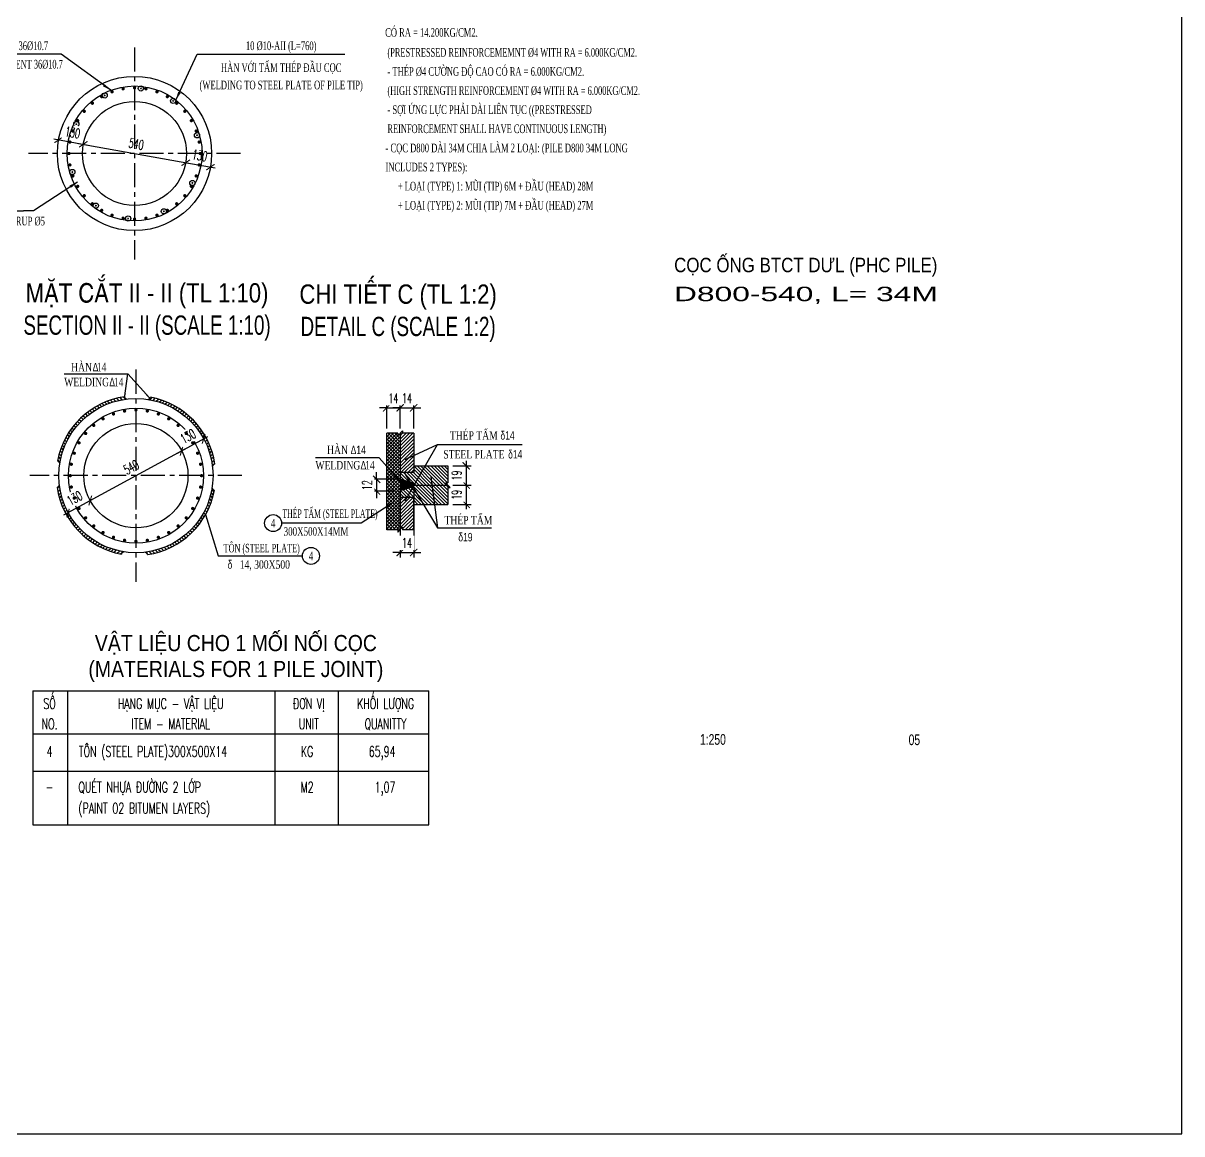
# Model space of a CAD drawing. Extents: x -687 to 808890, y -259 to 107959.
# Drawn here: x 772981 to 778990, y 62222 to 67981 of the extents above; entities that cross this region are included whole.
import ezdxf
from ezdxf.enums import TextEntityAlignment as Align

# ---------------------------------------------------------------- set-up
doc = ezdxf.new("R2010")
doc.units = 0
doc.header["$MEASUREMENT"] = 0
doc.header["$PDMODE"] = 3
doc.linetypes.add('CENTER', pattern=[2, 1.25, -0.25, 0.25, -0.25])
doc.layers.get('0').update_dxf_attribs({"color": 3, "linetype": 'CONTINUOUS'})
doc.layers.get('DEFPOINTS').update_dxf_attribs({"linetype": 'CONTINUOUS'})
for name, color, linetype in [('BORDER', 2, 'CONTINUOUS'), ('COBAN', 3, 'CONTINUOUS'), ('DIMENSION', 4, 'CONTINUOUS'), ('Hatch', 5, 'CONTINUOUS'), ('Kich thuoc', 4, 'CONTINUOUS'), ('KT', 2, 'CONTINUOUS'), ('KTHUOC', 2, 'CONTINUOUS'), ('Net vang', 2, 'CONTINUOUS'), ('Text', 3, 'CONTINUOUS'), ('Thep chu', 1, 'CONTINUOUS'), ('Thep dai', 6, 'CONTINUOUS'), ('Tim', 8, 'CENTER'), ('VIEN', 3, 'CONTINUOUS'), ('VL', 9, 'CONTINUOUS')]:
    doc.layers.add(name, color=color, linetype=linetype)
doc.styles.add('CMB-2', font='VHAVANB.TTF', dxfattribs={"width": 1.5, "height": 2})
doc.styles.add('DIM', font='isocp.shx')
doc.styles.add('HOA', font='VHAVAN.TTF')
doc.styles.add('Kichthuoc', font='romans.shx', dxfattribs={"width": 0.6})
doc.styles.get("Standard").update_dxf_attribs({"font": 'vntimeh.shx', "width": 0.65})
doc.styles.add('SYMBOL', font='greeks.shx', dxfattribs={"width": 0.8})
doc.styles.add('Ten', font='VHARIALN.TTF')
doc.styles.add('THUONG', font='vnsimpleh.shx', dxfattribs={"width": 0.8})
doc.dimstyles.new('10a', dxfattribs={"dimscale": 200, "dimtxt": 0.22, "dimasz": 0.12, "dimexe": 0.12, "dimexo": 0.12, "dimgap": 0.1, "dimtad": 1, "dimdec": 0, "dimlfac": 0.5, "dimzin": 0, "dimdsep": 46, "dimtxsty": 'DIM', "dimblk": 'OBLIQUE', "dimcen": 0.09, "dimdle": 0.12, "dimclrd": 4, "dimclre": 4, "dimclrt": 3, "dimadec": 0, "dimazin": 0, "dimtfac": 1, "dimtdec": 0, "dimtmove": 0, "dimatfit": 0, "dimfxl": 1, "dimtolj": 1, "dimtzin": 0, "dimarcsym": 0})
doc.dimstyles.new('25', dxfattribs={"dimscale": 250, "dimtxt": 0.22, "dimasz": 0.15, "dimexe": 0.15, "dimexo": 0.2, "dimgap": 0.1, "dimtad": 1, "dimdec": 0, "dimzin": 0, "dimdsep": 46, "dimtxsty": 'DIM', "dimblk": 'OBLIQUE', "dimcen": 0.09, "dimdle": 0.15, "dimclrt": 3, "dimadec": 0, "dimazin": 0, "dimtfac": 1, "dimtdec": 0, "dimtix": 1, "dimtmove": 1, "dimatfit": 3, "dimfxl": 1, "dimtolj": 1, "dimtzin": 0, "dimarcsym": 0})
doc.dimstyles.new('Dim 250', dxfattribs={"dimscale": 250, "dimtxt": 0.2, "dimasz": 0.15, "dimexe": 0.1, "dimexo": 0.1, "dimgap": 0.1, "dimtad": 1, "dimdec": 0, "dimlfac": -1, "dimzin": 0, "dimdsep": 46, "dimtxsty": 'Kichthuoc', "dimblk": 'ARCHTICK', "dimcen": 0.1, "dimdle": 0.1, "dimclrd": 4, "dimclre": 4, "dimclrt": 3, "dimadec": 0, "dimazin": 0, "dimtfac": 1, "dimtdec": 0, "dimtix": 1, "dimtmove": 2, "dimatfit": 3, "dimfxl": 1, "dimtfill": 1, "dimtolj": 1, "dimtzin": 0, "dimarcsym": 0})
doc.dimstyles.new('Le 250', dxfattribs={"dimscale": 250, "dimtxt": 0.22, "dimasz": 0.18, "dimexe": 0.1, "dimexo": 0.2, "dimgap": 0.1, "dimtad": 1, "dimdec": 0, "dimzin": 0, "dimdsep": 46, "dimtxsty": 'Kichthuoc', "dimblk": 'ARCHTICK', "dimcen": 0, "dimdle": 0.1, "dimclrd": 2, "dimclre": 2, "dimclrt": 256, "dimadec": 0, "dimazin": 0, "dimtfac": 1, "dimtdec": 0, "dimtix": 1, "dimtmove": 2, "dimatfit": 3, "dimfxl": 1, "dimtolj": 1, "dimtzin": 0, "dimarcsym": 0})

# ---------------------------------------------------------------- blocks, each defined once
blk = doc.blocks.new('_ArchTick')
at = {"color": 0, "linetype": 'ByBlock', "const_width": 0.15}
blk.add_lwpolyline([(-0.5, -0.5), (0.5, 0.5)], dxfattribs=at)
blk = doc.blocks.new('*D221')
at = {"layer": 'Kich thuoc', "color": 4, "lineweight": -2}
for p, q in [((773799.2, 67262.1), (773976.4, 67230.2)), ((773828.3, 67282.2), (773828.3, 67282.2)), ((773956.2, 67259.2), (773956.2, 67259.2))]:
    blk.add_line(p, q, dxfattribs=at)
at = {"layer": 'Kich thuoc', "color": 4, "lineweight": -2, "xscale": 37.5, "yscale": 37.5, "zscale": 37.5}
for p, rotation in [((773823.9, 67257.6), 169.8069667111609), ((773951.8, 67234.6), 349.8069667111608)]:
    blk.add_blockref('_ArchTick', p, dxfattribs=dict(at, rotation=rotation))
at = {"layer": 'Kich thuoc', "color": 3, "insert": (773896.7, 67295.3), "char_height": 50, "attachment_point": 5, "rotation": 349.80697, "style": 'Kichthuoc', "bg_fill": 3, "box_fill_scale": 1.25, "bg_fill_color": 256, "bg_fill_true_color": 13158600, "bg_fill_transparency": 11732736}
blk.add_mtext('\\A1;130', dxfattribs=at)
at = {"layer": 'DEFPOINTS', "color": 0}
for p in [(773823.9, 67257.6), (773951.8, 67234.6), (773951.8, 67234.6)]:
    blk.add_point(p, dxfattribs=at)
blk = doc.blocks.new('*D222')
at = {"layer": 'DEFPOINTS', "color": 0}
for p in [(773292.4, 67353.2), (773823.9, 67257.6), (773823.9, 67257.6)]:
    blk.add_point(p, dxfattribs=at)
at = {"layer": 'Kich thuoc', "color": 4, "lineweight": -2}
for p, q in [((773267.8, 67357.6), (773848.5, 67253.2)), ((773288, 67328.6), (773288, 67328.6)), ((773819.4, 67233), (773819.4, 67233))]:
    blk.add_line(p, q, dxfattribs=at)
at = {"layer": 'Kich thuoc', "color": 4, "lineweight": -2, "xscale": 37.5, "yscale": 37.5, "zscale": 37.5}
for p, rotation in [((773292.4, 67353.2), 169.8069667109831), ((773823.9, 67257.6), 349.8069667109831)]:
    blk.add_blockref('_ArchTick', p, dxfattribs=dict(at, rotation=rotation))
at = {"layer": 'Kich thuoc', "color": 3, "insert": (773567, 67354.6), "char_height": 50, "attachment_point": 5, "rotation": 349.80697, "style": 'Kichthuoc', "bg_fill": 3, "box_fill_scale": 1.25, "bg_fill_color": 256, "bg_fill_true_color": 13158600, "bg_fill_transparency": 12410896}
blk.add_mtext('\\A1;540', dxfattribs=at)
blk = doc.blocks.new('*D223')
at = {"layer": 'Kich thuoc', "color": 4, "lineweight": -2}
for p, q in [((773139.8, 67380.6), (773317, 67348.8)), ((773168.9, 67400.8), (773168.9, 67400.8)), ((773296.8, 67377.8), (773296.8, 67377.8))]:
    blk.add_line(p, q, dxfattribs=at)
at = {"layer": 'Kich thuoc', "color": 4, "lineweight": -2, "xscale": 37.5, "yscale": 37.5, "zscale": 37.5}
for p, rotation in [((773164.4, 67376.2), 169.8069667108236), ((773292.4, 67353.2), 349.8069667108236)]:
    blk.add_blockref('_ArchTick', p, dxfattribs=dict(at, rotation=rotation))
at = {"layer": 'Kich thuoc', "color": 3, "insert": (773237.2, 67413.9), "char_height": 50, "attachment_point": 5, "rotation": 349.80697, "style": 'Kichthuoc', "bg_fill": 3, "box_fill_scale": 1.25, "bg_fill_color": 256, "bg_fill_true_color": 13158600, "bg_fill_transparency": 12418880}
blk.add_mtext('\\A1;130', dxfattribs=at)
at = {"layer": 'DEFPOINTS', "color": 0}
for p in [(773164.4, 67376.2), (773292.4, 67353.2), (773292.4, 67353.2)]:
    blk.add_point(p, dxfattribs=at)
blk = doc.blocks.new('*D380')
at = {"layer": 'DEFPOINTS', "color": 0}
for p in [(774935.9, 65613.4), (775005.9, 65593.4)]:
    blk.add_point(p, dxfattribs=at)
at = {"layer": 'Kich thuoc', "color": 4, "lineweight": -2}
for p, q in [((774935.9, 65588.4), (774935.9, 65211.3)), ((775005.9, 65568.4), (775005.9, 65211.3)), ((774935.9, 65236.3), (774898.4, 65236.3)), ((774935.9, 65236.3), (775005.9, 65236.3)), ((775005.9, 65236.3), (775043.4, 65236.3))]:
    blk.add_line(p, q, dxfattribs=at)
at = {"layer": 'Kich thuoc', "color": 4, "lineweight": -2, "xscale": 37.5, "yscale": 37.5, "zscale": 37.5}
blk.add_blockref('_ArchTick', (774935.9, 65236.3), dxfattribs=at)
at = {"layer": 'Kich thuoc', "color": 4, "lineweight": -2, "xscale": 37.5, "yscale": 37.5, "zscale": 37.5, "rotation": 180}
blk.add_blockref('_ArchTick', (775005.9, 65236.3), dxfattribs=at)
at = {"layer": 'Kich thuoc', "color": 3, "insert": (774970.9, 65286.3), "char_height": 50, "attachment_point": 5, "style": 'Kichthuoc', "bg_fill": 3, "box_fill_scale": 1.25, "bg_fill_color": 256, "bg_fill_true_color": 13158600, "bg_fill_transparency": 4438112}
blk.add_mtext('\\A1;14', dxfattribs=at)
at = {"layer": 'DEFPOINTS', "color": 0}
blk.add_point((775005.9, 65236.3), dxfattribs=at)
blk = doc.blocks.new('_Oblique')
at = {"color": 0, "linetype": 'ByBlock', "lineweight": -2}
blk.add_line((-0.5, -0.5), (0.5, 0.5), dxfattribs=at)
blk = doc.blocks.new('*D381')
at = {"layer": 'DEFPOINTS', "color": 0}
for p in [(774935.9, 65615.9), (774935.9, 65555.2)]:
    blk.add_point(p, dxfattribs=at)
at = {"layer": 'Kich thuoc', "color": 4, "lineweight": -2}
for p, q in [((774813.5, 65615.9), (774813.5, 65653.4)), ((774910.9, 65615.9), (774788.5, 65615.9)), ((774813.5, 65615.9), (774813.5, 65555.2)), ((774910.9, 65555.2), (774788.5, 65555.2)), ((774813.5, 65555.2), (774813.5, 65517.7))]:
    blk.add_line(p, q, dxfattribs=at)
at = {"layer": 'Kich thuoc', "color": 4, "lineweight": -2, "xscale": 37.5, "yscale": 37.5, "zscale": 37.5}
for p, rotation in [((774813.5, 65615.9), 270), ((774813.5, 65555.2), 90)]:
    blk.add_blockref('_ArchTick', p, dxfattribs=dict(at, rotation=rotation))
at = {"layer": 'Kich thuoc', "color": 3, "insert": (774763.5, 65585.6), "char_height": 50, "attachment_point": 5, "rotation": 90, "style": 'Kichthuoc', "bg_fill": 3, "box_fill_scale": 1.25, "bg_fill_color": 256, "bg_fill_true_color": 13158600, "bg_fill_transparency": 12587280}
blk.add_mtext('\\A1;12', dxfattribs=at)
at = {"layer": 'DEFPOINTS', "color": 0}
blk.add_point((774813.5, 65555.2), dxfattribs=at)
blk = doc.blocks.new('*D382')
at = {"layer": 'Kich thuoc', "color": 4, "lineweight": -2}
for p, q in [((775208.3, 65585.9), (775303.4, 65585.9)), ((775278.4, 65610.9), (775278.4, 65460.9)), ((775208.3, 65485.9), (775303.4, 65485.9))]:
    blk.add_line(p, q, dxfattribs=at)
at = {"layer": 'Kich thuoc', "color": 4, "lineweight": -2, "xscale": 37.5, "yscale": 37.5, "zscale": 37.5}
for p, rotation in [((775278.4, 65585.9), 90), ((775278.4, 65485.9), 270)]:
    blk.add_blockref('_ArchTick', p, dxfattribs=dict(at, rotation=rotation))
at = {"layer": 'Kich thuoc', "color": 3, "insert": (775228.4, 65535.9), "char_height": 50, "attachment_point": 5, "rotation": 90, "style": 'Kichthuoc', "bg_fill": 3, "box_fill_scale": 1.25, "bg_fill_color": 256, "bg_fill_true_color": 13158600, "bg_fill_transparency": 12587280}
blk.add_mtext('\\A1;19', dxfattribs=at)
at = {"layer": 'DEFPOINTS', "color": 0}
for p in [(775183.3, 65585.9), (775183.3, 65485.9), (775278.4, 65485.9)]:
    blk.add_point(p, dxfattribs=at)
blk = doc.blocks.new('*D383')
at = {"layer": 'Kich thuoc', "color": 4, "lineweight": -2}
for p, q in [((775208.3, 65685.9), (775303.4, 65685.9)), ((775278.4, 65710.9), (775278.4, 65560.9)), ((775208.3, 65585.9), (775303.4, 65585.9))]:
    blk.add_line(p, q, dxfattribs=at)
at = {"layer": 'Kich thuoc', "color": 4, "lineweight": -2, "xscale": 37.5, "yscale": 37.5, "zscale": 37.5}
for p, rotation in [((775278.4, 65685.9), 90), ((775278.4, 65585.9), 270)]:
    blk.add_blockref('_ArchTick', p, dxfattribs=dict(at, rotation=rotation))
at = {"layer": 'Kich thuoc', "color": 3, "insert": (775228.4, 65635.9), "char_height": 50, "attachment_point": 5, "rotation": 90, "style": 'Kichthuoc', "bg_fill": 3, "box_fill_scale": 1.25, "bg_fill_color": 256, "bg_fill_true_color": 13158600, "bg_fill_transparency": 1112264}
blk.add_mtext('\\A1;19', dxfattribs=at)
at = {"layer": 'DEFPOINTS', "color": 0}
for p in [(775183.3, 65685.9), (775183.3, 65585.9), (775278.4, 65585.9)]:
    blk.add_point(p, dxfattribs=at)
blk = doc.blocks.new('*D384')
at = {"layer": 'DEFPOINTS', "color": 0}
for p in [(774935.9, 65854.6), (775005.9, 65854.6)]:
    blk.add_point(p, dxfattribs=at)
at = {"layer": 'Kich thuoc', "color": 4, "lineweight": -2}
for p, q in [((774935.9, 65986.5), (774898.4, 65986.5)), ((774935.9, 65879.6), (774935.9, 66011.5)), ((774935.9, 65986.5), (775005.9, 65986.5)), ((775005.9, 65879.6), (775005.9, 66011.5)), ((775005.9, 65986.5), (775043.4, 65986.5))]:
    blk.add_line(p, q, dxfattribs=at)
at = {"layer": 'Kich thuoc', "color": 4, "lineweight": -2, "xscale": 37.5, "yscale": 37.5, "zscale": 37.5}
blk.add_blockref('_ArchTick', (774935.9, 65986.5), dxfattribs=at)
at = {"layer": 'Kich thuoc', "color": 4, "lineweight": -2, "xscale": 37.5, "yscale": 37.5, "zscale": 37.5, "rotation": 180}
blk.add_blockref('_ArchTick', (775005.9, 65986.5), dxfattribs=at)
at = {"layer": 'Kich thuoc', "color": 3, "insert": (774970.9, 66036.5), "char_height": 50, "attachment_point": 5, "style": 'Kichthuoc', "bg_fill": 3, "box_fill_scale": 1.25, "bg_fill_color": 256, "bg_fill_true_color": 13158600, "bg_fill_transparency": 4431872}
blk.add_mtext('\\A1;14', dxfattribs=at)
at = {"layer": 'DEFPOINTS', "color": 0}
blk.add_point((775005.9, 65986.5), dxfattribs=at)
blk = doc.blocks.new('*D385')
at = {"layer": 'DEFPOINTS', "color": 0}
for p in [(774865.9, 65854.6), (774935.9, 65854.6)]:
    blk.add_point(p, dxfattribs=at)
at = {"layer": 'Kich thuoc', "color": 4, "lineweight": -2}
for p, q in [((774865.9, 65986.5), (774828.4, 65986.5)), ((774865.9, 65879.6), (774865.9, 66011.5)), ((774865.9, 65986.5), (774935.9, 65986.5)), ((774935.9, 65879.6), (774935.9, 66011.5)), ((774935.9, 65986.5), (774973.4, 65986.5))]:
    blk.add_line(p, q, dxfattribs=at)
at = {"layer": 'Kich thuoc', "color": 4, "lineweight": -2, "xscale": 37.5, "yscale": 37.5, "zscale": 37.5}
blk.add_blockref('_ArchTick', (774865.9, 65986.5), dxfattribs=at)
at = {"layer": 'Kich thuoc', "color": 4, "lineweight": -2, "xscale": 37.5, "yscale": 37.5, "zscale": 37.5, "rotation": 180}
blk.add_blockref('_ArchTick', (774935.9, 65986.5), dxfattribs=at)
at = {"layer": 'Kich thuoc', "color": 3, "insert": (774900.9, 66036.5), "char_height": 50, "attachment_point": 5, "style": 'Kichthuoc', "bg_fill": 3, "box_fill_scale": 1.25, "bg_fill_color": 256, "bg_fill_true_color": 13158600, "bg_fill_transparency": 1477904}
blk.add_mtext('\\A1;14', dxfattribs=at)
at = {"layer": 'DEFPOINTS', "color": 0}
blk.add_point((774935.9, 65986.5), dxfattribs=at)
blk = doc.blocks.new('*D386')
at = {"layer": 'Kich thuoc', "color": 4, "lineweight": -2}
for p, q in [((773192.2, 65431.5), (773350.2, 65517.7)), ((773340.2, 65483.7), (773340.2, 65483.7)), ((773226.1, 65421.5), (773226.1, 65421.5))]:
    blk.add_line(p, q, dxfattribs=at)
at = {"layer": 'Kich thuoc', "color": 4, "lineweight": -2, "xscale": 37.5, "yscale": 37.5, "zscale": 37.5}
for p, rotation in [((773328.3, 65505.7), 28.58698925842273), ((773214.1, 65443.5), 208.5869892584228)]:
    blk.add_blockref('_ArchTick', p, dxfattribs=dict(at, rotation=rotation))
at = {"layer": 'Kich thuoc', "color": 3, "insert": (773247.3, 65518.5), "char_height": 50, "attachment_point": 5, "rotation": 28.58699, "style": 'Kichthuoc', "bg_fill": 3, "box_fill_scale": 1.25, "bg_fill_color": 256, "bg_fill_true_color": 13158600, "bg_fill_transparency": 4363372}
blk.add_mtext('\\A1;130', dxfattribs=at)
at = {"layer": 'DEFPOINTS', "color": 0}
for p in [(773328.3, 65505.7), (773328.3, 65505.7), (773214.1, 65443.5)]:
    blk.add_point(p, dxfattribs=at)
blk = doc.blocks.new('*D387')
at = {"layer": 'DEFPOINTS', "color": 0}
for p in [(773802.4, 65764.1), (773802.4, 65764.1), (773328.3, 65505.7)]:
    blk.add_point(p, dxfattribs=at)
at = {"layer": 'Kich thuoc', "color": 4, "lineweight": -2}
for p, q in [((773306.3, 65493.7), (773824.4, 65776)), ((773814.4, 65742.1), (773814.4, 65742.1)), ((773340.2, 65483.7), (773340.2, 65483.7))]:
    blk.add_line(p, q, dxfattribs=at)
at = {"layer": 'Kich thuoc', "color": 4, "lineweight": -2, "xscale": 37.5, "yscale": 37.5, "zscale": 37.5}
for p, rotation in [((773802.4, 65764.1), 28.58698925857877), ((773328.3, 65505.7), 208.5869892585788)]:
    blk.add_blockref('_ArchTick', p, dxfattribs=dict(at, rotation=rotation))
at = {"layer": 'Kich thuoc', "color": 3, "insert": (773541.4, 65678.8), "char_height": 50, "attachment_point": 5, "rotation": 28.58699, "style": 'Kichthuoc', "bg_fill": 3, "box_fill_scale": 1.25, "bg_fill_color": 256, "bg_fill_true_color": 13158600, "bg_fill_transparency": 6815819}
blk.add_mtext('\\A1;540', dxfattribs=at)
blk = doc.blocks.new('*D388')
at = {"layer": 'Kich thuoc', "color": 4, "lineweight": -2}
for p, q in [((773780.5, 65752.1), (773938.5, 65838.3)), ((773928.6, 65804.3), (773928.6, 65804.3)), ((773814.4, 65742.1), (773814.4, 65742.1))]:
    blk.add_line(p, q, dxfattribs=at)
at = {"layer": 'Kich thuoc', "color": 4, "lineweight": -2, "xscale": 37.5, "yscale": 37.5, "zscale": 37.5}
for p, rotation in [((773916.6, 65826.3), 28.58698925876108), ((773802.4, 65764.1), 208.5869892587611)]:
    blk.add_blockref('_ArchTick', p, dxfattribs=dict(at, rotation=rotation))
at = {"layer": 'Kich thuoc', "color": 3, "insert": (773835.6, 65839.1), "char_height": 50, "attachment_point": 5, "rotation": 28.58699, "style": 'Kichthuoc', "bg_fill": 3, "box_fill_scale": 1.25, "bg_fill_color": 256, "bg_fill_true_color": 13158600, "bg_fill_transparency": 11732736}
blk.add_mtext('\\A1;130', dxfattribs=at)
at = {"layer": 'DEFPOINTS', "color": 0}
for p in [(773916.6, 65826.3), (773916.6, 65826.3), (773802.4, 65764.1)]:
    blk.add_point(p, dxfattribs=at)

msp = doc.modelspace()

# ---------------------------------------------------------------- hatches: boundary and pattern name
at = {"layer": 'VL'}
h = msp.add_hatch(dxfattribs=at)
h.set_pattern_fill('ANSI31', color=256, scale=100, style=0)
h.set_pattern_definition([(45, (0, -42981.731), (-8.83883476, 8.83883476), [])])
h.paths.add_polyline_path([(775005.9, 65854.6), (774948.4, 65854.6), (774948.4, 65867.1), (774935.9, 65854.6), (774935.9, 65650.9), (775005.9, 65650.9)])
h.paths.add_polyline_path([(775005.9, 65520.9), (774935.9, 65520.9), (774935.9, 65354.5), (774948.4, 65367), (774948.4, 65354.5), (775005.9, 65354.5)])
h = msp.add_hatch(dxfattribs=at)
h.set_pattern_fill('ANSI31', color=256, scale=100, angle=90, style=0)
h.set_pattern_definition([(135, (0, -42981.731), (-8.83883476, -8.83883476), [])])
h.paths.add_polyline_path([(775183.3, 65573.4), (775195.8, 65573.4), (775183.3, 65585.9), (775005.9, 65585.9), (775005.9, 65578.4), (774935.9, 65555.9), (774935.9, 65520.9), (775005.9, 65520.9), (775005.9, 65485.9), (775183.3, 65485.9)])

# ---------------------------------------------------------------- linework, layer by layer
for centre, radius in [((773558.1, 67305.4), 400), ((773565.4, 65634.9), 270)]:
    msp.add_circle(centre, radius)
at = {"layer": 'BORDER'}
for p, q in [((773029.8, 64519.7), (775084.6, 64519.7)), ((773029.8, 64519.7), (773029.8, 63824.2)), ((775084.6, 63824.2), (775084.6, 64519.7)), ((773029.8, 63824.2), (775084.6, 63824.2))]:
    msp.add_line(p, q, dxfattribs=at)
at = {"layer": 'COBAN'}
for p, q in [((774865.9, 65354.5), (774865.9, 65854.6)), ((775005.9, 65854.6), (775005.9, 65650.9)), ((775005.9, 65685.9), (775183.3, 65685.9)), ((774935.9, 65354.5), (774935.9, 65555.9)), ((775005.9, 65354.5), (775005.9, 65520.9))]:
    msp.add_line(p, q, dxfattribs=at)
at = {"layer": 'DIMENSION'}
for p, q in [((773210.3, 64519.7), (773210.3, 63824.2)), ((774287.2, 63824.2), (774287.2, 64519.7)), ((774615.5, 63824.2), (774615.5, 64519.7)), ((773029.8, 64296.9), (775084.6, 64296.9)), ((773029.8, 64102.2), (775084.6, 64102.2))]:
    msp.add_line(p, q, dxfattribs=at)
at = {"layer": 'Hatch'}
for centre in [(773403.5, 67606.6), (773591.2, 67642.6), (773758.3, 67578.3), (773256.4, 67457.6), (773882.2, 67399.9), (773235.5, 67209.2), (773858, 67152.7), (773357.8, 67034.9), (773710.4, 67005.3), (773525.1, 66968.3)]:
    msp.add_circle(centre, 13.5, dxfattribs=at)
at = {"layer": 'KT'}
for p, q in [((775183.3, 65573.4), (775183.3, 65485.9)), ((774923.4, 65354.5), (774865.9, 65354.5)), ((774923.4, 65342), (774948.4, 65367)), ((774923.4, 65354.5), (774923.4, 65342)), ((774948.4, 65367), (774948.4, 65354.5)), ((775005.9, 65354.5), (774948.4, 65354.5))]:
    msp.add_line(p, q, dxfattribs=at)
msp.add_circle((774277, 65388.7), 44, dxfattribs=at)
at = {"layer": 'KTHUOC'}
for p, q in [((773192.4, 66162.7), (773523.9, 66162.7)), ((773992.3, 65218.5), (774429.2, 65218.5))]:
    msp.add_line(p, q, dxfattribs=at)
msp.add_circle((774473.2, 65218.5), 44, dxfattribs=at)
for points in [[(773505.6, 66044.3), (773507.5, 66030.7), (773521.2, 66032.4)], [(773640.5, 66041.7), (773638, 66028.2), (773624.5, 66030.5)], [(773158.5, 65710), (773172, 65707.6), (773169.8, 65694)], [(773974.7, 65694.7), (773961.2, 65692.7), (773962.9, 65679.1)], [(773972.2, 65559.7), (773958.7, 65562.2), (773961, 65575.8)], [(773490.2, 65228.1), (773492.7, 65241.5), (773506.2, 65239.3)], [(773625.1, 65225.5), (773623.2, 65239.1), (773609.6, 65237.3)]]:
    msp.add_solid(points, dxfattribs=at)
at = {"layer": 'Net vang', "const_width": 5.35}
for points in [[(773401.3, 67606.1, 1), (773405.7, 67607.1, 1)], [(773589.1, 67643.5, 1), (773593.2, 67641.6, 1)], [(773757.1, 67580.2, 1), (773759.4, 67576.3, 1)], [(773254.9, 67455.9, 1), (773257.9, 67459.3, 1)], [(773882.5, 67402.1, 1), (773882, 67397.7, 1)], [(773235.3, 67207, 1), (773235.7, 67211.4, 1)], [(773859.5, 67154.3, 1), (773856.5, 67151, 1)], [(773358.9, 67032.9, 1), (773356.6, 67036.8, 1)], [(773712.6, 67005.7, 1), (773708.2, 67004.8, 1)], [(773527.1, 66967.4, 1), (773523, 66969.2, 1)]]:
    msp.add_lwpolyline(points, format="xyb", close=True, dxfattribs=at)
at = {"layer": 'Thep chu', "const_width": 8.56}
for points in [[(773384.2, 67598.1, 1), (773391.6, 67602.3, 1)], [(773437.7, 67623.8, 1), (773445.7, 67626.7, 1)], [(773494.8, 67639.9, 1), (773503.2, 67641.4, 1)], [(773553.8, 67645.8, 1), (773562.4, 67645.8, 1)], [(773613, 67641.4, 1), (773621.4, 67639.9, 1)], [(773670.5, 67626.7, 1), (773678.6, 67623.8, 1)], [(773724.6, 67602.3, 1), (773732, 67598.1, 1)], [(773336, 67563.4, 1), (773342.6, 67568.9, 1)], [(773773.6, 67568.9, 1), (773780.2, 67563.4, 1)], [(773294.6, 67520.9, 1), (773300.1, 67527.5, 1)], [(773816.1, 67527.5, 1), (773821.6, 67520.9, 1)], [(773850.8, 67479.3, 1), (773855, 67471.9, 1)], [(773223.6, 67242.1, 1), (773222.1, 67250.5, 1)], [(773239.7, 67185, 1), (773236.8, 67193, 1)], [(773265.5, 67131.5, 1), (773261.2, 67138.9, 1)], [(773855, 67138.9, 1), (773850.8, 67131.5, 1)], [(773300.1, 67083.3, 1), (773294.6, 67089.9, 1)], [(773821.6, 67089.9, 1), (773816.1, 67083.3, 1)], [(773342.6, 67041.9, 1), (773336, 67047.4, 1)], [(773391.6, 67008.5, 1), (773384.2, 67012.8, 1)], [(773732, 67012.8, 1), (773724.6, 67008.5, 1)], [(773780.2, 67047.4, 1), (773773.6, 67041.9, 1)], [(773445.7, 66984.1, 1), (773437.7, 66987, 1)], [(773503.2, 66969.4, 1), (773494.8, 66970.9, 1)], [(773562.4, 66965, 1), (773553.8, 66965, 1)], [(773621.4, 66970.9, 1), (773613, 66969.4, 1)], [(773678.6, 66987, 1), (773670.5, 66984.1, 1)], [(773561.1, 65975.3, 1), (773569.6, 65975.3, 1)], [(773391.4, 65927.5, 1), (773398.9, 65931.8, 1)], [(773444.9, 65953.3, 1), (773453, 65956.2, 1)], [(773502, 65969.4, 1), (773510.5, 65970.9, 1)], [(773620.3, 65970.9, 1), (773628.7, 65969.4, 1)], [(773677.8, 65956.2, 1), (773685.8, 65953.3, 1)], [(773301.8, 65850.4, 1), (773307.3, 65857, 1)], [(773343.3, 65892.9, 1), (773349.8, 65898.4, 1)], [(773244, 65747.3, 1), (773246.9, 65755.3, 1)], [(773229.4, 65689.8, 1), (773230.9, 65698.2, 1)], [(773899.8, 65698.2, 1), (773901.3, 65689.8, 1)], [(773225, 65630.6, 1), (773225, 65639.2, 1)], [(773905.8, 65639.2, 1), (773905.8, 65630.6, 1)], [(773901.3, 65580, 1), (773899.8, 65571.6, 1)], [(773886.7, 65522.5, 1), (773883.8, 65514.4, 1)], [(773349.8, 65371.4, 1), (773343.3, 65376.9, 1)], [(773787.4, 65376.9, 1), (773780.9, 65371.4, 1)], [(773828.9, 65419.4, 1), (773823.4, 65412.8, 1)], [(773398.9, 65338, 1), (773391.4, 65342.2, 1)], [(773453, 65313.6, 1), (773444.9, 65316.5, 1)], [(773685.8, 65316.5, 1), (773677.8, 65313.6, 1)], [(773739.3, 65342.2, 1), (773731.8, 65338, 1)], [(773510.5, 65298.9, 1), (773502, 65300.4, 1)], [(773569.6, 65294.5, 1), (773561.1, 65294.5, 1)], [(773628.7, 65300.4, 1), (773620.3, 65298.9, 1)]]:
    msp.add_lwpolyline(points, format="xyb", close=True, dxfattribs=at)
at = {"layer": 'Thep dai'}
msp.add_circle((773565.4, 65634.9), 350, dxfattribs=at)
at = {"layer": 'VIEN'}
for p, q in [((773505.6, 66044.3), (773507.5, 66030.7)), ((773638, 66028.2), (773640.5, 66041.7)), ((773172, 65707.6), (773158.5, 65710)), ((773974.7, 65694.7), (773961.2, 65692.7)), ((773958.7, 65562.2), (773972.2, 65559.7)), ((773492.7, 65241.5), (773490.2, 65228.1)), ((773625.1, 65225.5), (773623.2, 65239.1))]:
    msp.add_line(p, q, dxfattribs=at)

# ---------------------------------------------------------------- texts
at = {"layer": 'Text'}
for s, height, width, p in [('cã rA = 14.200kg/cm2.', 45, 0.65, (774858, 67910.5)), ('(prestressed reinforcememnt %%C4 with rA = 6.000kg/cm2.', 45, 0.6, (774869.8, 67807.1)), ('- thÐp %%C4 c\xadêng ®é cao cã rA = 6.000kg/cm2.', 45, 0.65, (774869.8, 67708.1)), ('(high strength reinforcement %%C4 with rA = 6.000kg/cm2.', 45, 0.6, (774869.8, 67609.1)), ('- sîi øng lùc ph¶i dµi liªn tôc ((prestressed ', 45, 0.65, (774869.8, 67510.1)), ('reinforcement shall have continuous length)', 45, 0.6, (774869.8, 67411.1)), ('- cäc d800 dµi 34m chia lµm 2 lo¹i: (pile d800 34m long ', 45, 0.65, (774859.8, 67311.6)), ('includes 2 types):', 45, 0.65, (774859.8, 67212.6)), ('+ lo¹i (type) 1: mòi (tip) 6m + ®Çu (head) 28m', 45, 0.65, (774923.5, 67113.6)), ('+ lo¹i (type) 2: mòi (tip) 7m + ®Çu (head) 27m', 45, 0.65, (774923.5, 67014.6)), ('Hµn  14', 44, 0.75, (773229.3, 66175.7)), ('welding  14', 44, 0.75, (773193.4, 66098.2)), ('ThÐp tÊm', 44, 0.75, (775193.8, 65821.4)), ('Hµn', 44, 0.75, (774556.7, 65746.4)), ('ThÐp tÊm (steel plate)', 44, 0.5, (774324.8, 65416)), ('300x500x14mm', 44, 0.7, (774331.6, 65323.7))]:
    msp.add_text(s, height=height, dxfattribs=dict(at, width=width)).set_placement(p)
for s, height, width, p in [('thÐp øng suÊt tr\xadíc 36%%c10.7', 45, 0.65, (772773, 67841.6)), ('10 %%C10-aii (l=760)', 45, 0.65, (774318.7, 67841.6)), ('prestressed reinforcement 36%%c10.7', 45, 0.6, (772773, 67746)), ('hµn víi tÊm thÐp ®Çu cäc', 45, 0.65, (774318.7, 67728.2)), ('(welding to steel plate of pile tip)', 45, 0.65, (774318.7, 67638.2)), ('torsional stirrup %%C5', 45, 0.65, (772839.3, 66932.6)), ('T«n (steel plate)', 44, 0.6, (774217.7, 65237.3)), (' 14, 300x500', 44, 0.75, (774227.8, 65152.2))]:
    msp.add_text(s, height=height, dxfattribs=dict(at, width=width)).set_placement(p, align=Align.CENTER)
at = {"layer": 'Text', "color": 2, "style": 'CMB-2'}
for s, width, p, p2 in [('Cäc èng btct d\xadl (PhC Pile)', 0.910113, (776356.7, 66689.6), (777722.1, 66689.6)), ('D800-540, L= 34m', 1.608333, (776355.9, 66539.6), (777724.1, 66539.6))]:
    msp.add_text(s, height=75, dxfattribs=dict(at, width=width)).set_placement(p, p2, align=Align.FIT)
at = {"layer": 'Text', "color": 3, "style": 'Ten'}
for s, p in [('mÆt c¾t ii - ii (TL 1:10)', (773623.1, 66532.8)), ('chi tiÕt c (TL 1:2)', (774925.2, 66526.2))]:
    msp.add_text(s, height=100, dxfattribs=at).set_placement(p, align=Align.CENTER)
at = {"layer": 'Text', "color": 3, "style": 'Ten', "width": 0.85}
for s, p in [('section ii - ii (scale 1:10)', (773623.1, 66365.5)), ('detail c (scale 1:2)', (774925.2, 66358.8))]:
    msp.add_text(s, height=100, dxfattribs=at).set_placement(p, align=Align.CENTER)
at = {"layer": 'Text'}
for s, height, style, width, p in [('D', 44, 'SYMBOL', 0.75, (773340.8, 66175.7)), ('D', 44, 'SYMBOL', 0.75, (773427.3, 66098.2)), ('d14', 44, 'SYMBOL', 0.75, (775455.9, 65821.4)), ('D14', 44, 'SYMBOL', 0.75, (774678.9, 65746.4)), ('d14', 44, 'SYMBOL', 0.75, (775495.7, 65724)), ('d19', 44, 'SYMBOL', 0.75, (775237.4, 65294)), ('d', 44, 'SYMBOL', 0.75, (774040.8, 65152.2)), ('t«n (steel plate)300x500x14', 55, 'THUONG', 0.65, (773269.4, 64177.1)), ('quÐt nhùa ®\xadêng 2 líp', 55, 'THUONG', 0.65, (773267, 63992.3)), ('(paint 02 bitumen layers)', 55, 'THUONG', 0.65, (773267, 63882.6))]:
    msp.add_text(s, height=height, dxfattribs=dict(at, style=style, width=width)).set_placement(p)
at = {"layer": 'Text', "width": 0.7}
for p in [(774277, 65388.7), (774473.2, 65218.5)]:
    msp.add_text('4', height=44, dxfattribs=at).set_placement(p, align=Align.MIDDLE)
at = {"layer": 'Text'}
for s, height, style, width, p in [('vËt liÖu cho 1 mèi nèi cäc', 83.81, 'HOA', 0.9, (774083.8, 64724.9)), ('(materials for 1 pile joint)', 83.81, 'HOA', 0.9, (774083.8, 64590.5)), ('sè', 55, 'THUONG', 0.65, (773117.5, 64425)), ('h¹ng môc - vËt liÖu', 55, 'THUONG', 0.65, (773745.7, 64425)), ('®¬n vÞ', 55, 'THUONG', 0.65, (774461.9, 64425)), ('khèi l\xadîng', 55, 'THUONG', 0.65, (774860.2, 64425)), ('no.', 55, 'THUONG', 0.65, (773117.5, 64320.1)), ('item - material', 55, 'THUONG', 0.65, (773745.7, 64320.1)), ('unit', 55, 'THUONG', 0.65, (774461.9, 64320.1)), ('quanitty', 55, 'THUONG', 0.65, (774860.2, 64320.1)), ('4', 55, 'THUONG', 0.65, (773117.5, 64177.1)), ('kg', 55, 'THUONG', 0.65, (774453.1, 64177.1)), ('-', 55, 'THUONG', 0.65, (773117.5, 63992.3)), ('m2', 55, 'THUONG', 0.65, (774453.1, 63992.3))]:
    msp.add_text(s, height=height, dxfattribs=dict(at, style=style, width=width)).set_placement(p, align=Align.CENTER)
at = {"layer": 'Text', "color": 4, "style": 'Ten', "width": 0.85}
for s, p in [('1:250', (776557.9, 64239.5)), ('05', (777602.6, 64237.9))]:
    msp.add_text(s, height=55, dxfattribs=at).set_placement(p, align=Align.CENTER)
at = {"layer": 'Text', "style": 'THUONG', "width": 0.65}
for s, p in [('65,94', (774911.1, 64177.1)), ('1,07', (774911.1, 63992.3))]:
    msp.add_text(s, height=55, dxfattribs=at).set_placement(p, align=Align.RIGHT)

# ---------------------------------------------------------------- leaders
at = {"layer": 'Kich thuoc'}
for points in [[(773434.8, 67633), (773177.3, 67821.3), (772926, 67821.3)], [(773772, 67581.1), (773882.9, 67821.3), (774648.9, 67821.3)], [(772478.2, 67144.2), (772578.7, 67007.9), (772982.4, 67007.9)], [(773262, 67157.5), (773033.5, 67007.9), (772982.4, 67007.9)]]:
    msp.add_leader(points, dimstyle='Le 250', override={"dimtad": 0}, dxfattribs=at)
at = {"layer": 'KTHUOC'}
for points in [[(773506.6, 66037.5), (773523.9, 66162.7)], [(773635, 66037.8), (773523.9, 66162.7)], [(774960.9, 65719.4), (775130.1, 65796.8)], [(775094.1, 65630.9), (775130.1, 65365)], [(773926.5, 65433.1), (773992.3, 65218.5)]]:
    msp.add_leader(points, dimstyle='10a', dxfattribs=at)

# ---------------------------------------------------------------- next in the draw order: dimensions: what is measured, and where the dimension line sits
at = {"layer": 'Kich thuoc'}
dim = msp.add_aligned_dim(p1=(773823.9, 67257.6), p2=(773951.8, 67234.6), distance=0, dimstyle='Dim 250', dxfattribs=at)
dim.commit()
dim.dimension.update_dxf_attribs({"geometry": '*D221', "text_midpoint": (773896.7, 67295.3)})

# ---------------------------------------------------------------- next in the draw order: linework, layer by layer
at = {"layer": 'Thep chu', "const_width": 8.56}
for points in [[(773892.6, 67368.7, 1), (773894.1, 67360.3, 1)], [(773898.5, 67309.7, 1), (773898.5, 67301.1, 1)], [(773894.1, 67250.5, 1), (773892.6, 67242.1, 1)], [(773879.4, 67193, 1), (773876.5, 67185, 1)]]:
    msp.add_lwpolyline(points, format="xyb", close=True, dxfattribs=at)

# ---------------------------------------------------------------- next in the draw order: dimensions: what is measured, and where the dimension line sits
at = {"layer": 'Kich thuoc'}
dim = msp.add_aligned_dim(p1=(773292.4, 67353.2), p2=(773823.9, 67257.6), distance=0, dimstyle='Dim 250', dxfattribs=at)
dim.commit()
dim.dimension.update_dxf_attribs({"geometry": '*D222', "text_midpoint": (773567, 67354.6)})

# ---------------------------------------------------------------- next in the draw order: linework, layer by layer
at = {"layer": 'Thep chu', "const_width": 8.56}
msp.add_lwpolyline([(773876.5, 67425.9, 1), (773879.4, 67417.8, 1)], format="xyb", close=True, dxfattribs=at)
at = {"layer": 'Tim', "ltscale": 100}
for p, q in [((773558.1, 67855.4), (773558.1, 66755.4)), ((773558.1, 67855.4), (773558.1, 66755.4)), ((774108.1, 67305.4), (773008.1, 67305.4))]:
    msp.add_line(p, q, dxfattribs=at)

# ---------------------------------------------------------------- next in the draw order: dimensions: what is measured, and where the dimension line sits
at = {"layer": 'Kich thuoc'}
dim = msp.add_aligned_dim(p1=(773164.4, 67376.2), p2=(773292.4, 67353.2), distance=0, dimstyle='Dim 250', dxfattribs=at)
dim.commit()
dim.dimension.update_dxf_attribs({"geometry": '*D223', "text_midpoint": (773237.2, 67413.9)})

# ---------------------------------------------------------------- next in the draw order: linework, layer by layer
msp.add_circle((773558.1, 67305.4), 270)
at = {"layer": 'Thep chu'}
msp.add_lwpolyline([(766162.6, 62222.1), (778989.8, 62222.1), (778989.8, 106614), (766162.6, 106614)], close=True, dxfattribs=at)
at = {"layer": 'Thep chu', "const_width": 8.56}
for points in [[(773261.2, 67471.9, 1), (773265.5, 67479.3, 1)], [(773236.8, 67417.8, 1), (773239.7, 67425.9, 1)], [(773222.1, 67360.3, 1), (773223.6, 67368.7, 1)], [(773217.7, 67301.1, 1), (773217.7, 67309.7, 1)]]:
    msp.add_lwpolyline(points, format="xyb", close=True, dxfattribs=at)
at = {"layer": 'Thep dai'}
msp.add_circle((773558.1, 67305.4), 350, dxfattribs=at)

# ---------------------------------------------------------------- next in the draw order: dimensions: what is measured, and where the dimension line sits
at = {"layer": 'Kich thuoc'}
dim = msp.add_aligned_dim(p1=(773214.1, 65443.5), p2=(773328.3, 65505.7), distance=0, dimstyle='Dim 250', dxfattribs=at)
dim.commit()
dim.dimension.update_dxf_attribs({"geometry": '*D386', "text_midpoint": (773247.3, 65518.5)})
dim = msp.add_linear_dim(base=(775005.9, 65236.3), p1=(774935.9, 65613.4), p2=(775005.9, 65593.4), dimstyle='Dim 250', override={"dimlfac": 0.2}, dxfattribs=at)
dim.commit()
dim.dimension.update_dxf_attribs({"geometry": '*D380', "text_midpoint": (774970.9, 65286.3)})

# ---------------------------------------------------------------- next in the draw order: hatches: boundary and pattern name
at = {"layer": 'VL'}
h = msp.add_hatch(dxfattribs=at)
h.set_pattern_fill('ANSI31', color=256, scale=100, angle=90, style=0)
h.set_pattern_definition([(135, (759357.118, 67899.376), (-8.838835, -8.838835), [])])
h.paths.add_polyline_path([(775005.9, 65650.9), (774935.9, 65650.9), (774935.9, 65615.9), (775005.9, 65593.4), (775005.9, 65585.9), (775183.3, 65585.9), (775170.8, 65598.4), (775183.3, 65598.4), (775183.3, 65685.9), (775005.9, 65685.9)])

# ---------------------------------------------------------------- next in the draw order: linework, layer by layer
at = {"layer": 'COBAN'}
for p, q in [((774935.9, 65854.6), (774935.9, 65613.4)), ((775005.9, 65578.4), (775005.9, 65593.4)), ((775005.9, 65585.9), (775183.3, 65585.9)), ((775005.9, 65485.9), (775183.3, 65485.9))]:
    msp.add_line(p, q, dxfattribs=at)
at = {"layer": 'KTHUOC'}
msp.add_solid([(773156, 65575.1), (773169.6, 65577.1), (773167.8, 65590.7)], dxfattribs=at)
at = {"layer": 'Thep chu', "const_width": 8.56}
for points in [[(773230.9, 65571.6, 1), (773229.4, 65580, 1)], [(773246.9, 65514.4, 1), (773244, 65522.5, 1)], [(773307.3, 65412.8, 1), (773301.8, 65419.4, 1)]]:
    msp.add_lwpolyline(points, format="xyb", close=True, dxfattribs=at)
at = {"layer": 'VIEN'}
msp.add_line((773156, 65575.1), (773169.6, 65577.1), dxfattribs=at)

# ---------------------------------------------------------------- next in the draw order: dimensions: what is measured, and where the dimension line sits
at = {"layer": 'Kich thuoc'}
dim = msp.add_aligned_dim(p1=(773328.3, 65505.7), p2=(773802.4, 65764.1), distance=0, dimstyle='Dim 250', dxfattribs=at)
dim.commit()
dim.dimension.update_dxf_attribs({"geometry": '*D387', "text_midpoint": (773541.4, 65678.8)})

# ---------------------------------------------------------------- next in the draw order: leaders
at = {"layer": 'KTHUOC'}
for points in [[(774960.9, 65504.7), (775130.1, 65796.8), (775569.4, 65796.8)], [(774956, 65651.4), (775130.1, 65365), (775409.8, 65365)]]:
    msp.add_leader(points, dimstyle='10a', dxfattribs=at)

# ---------------------------------------------------------------- next in the draw order: linework, layer by layer
at = {"layer": 'Thep chu', "const_width": 8.56}
for points in [[(773268.4, 65801.4, 1), (773272.7, 65808.8, 1)], [(773272.7, 65461, 1), (773268.4, 65468.4, 1)], [(773862.3, 65468.4, 1), (773858, 65461, 1)]]:
    msp.add_lwpolyline(points, format="xyb", close=True, dxfattribs=at)
at = {"layer": 'Tim', "ltscale": 100}
for p, q in [((773565.4, 66184.9), (773565.4, 65084.9)), ((774115.4, 65634.9), (773015.4, 65634.9))]:
    msp.add_line(p, q, dxfattribs=at)
at = {"layer": 'VIEN'}
for start, end in [(98.30968, 169.53371), (188.30968, 259.53371), (278.30968, 349.53371)]:
    msp.add_arc((773565.4, 65634.9), 413.7, start, end, dxfattribs=at)

# ---------------------------------------------------------------- next in the draw order: dimensions: what is measured, and where the dimension line sits
at = {"layer": 'Kich thuoc'}
dim = msp.add_linear_dim(base=(775005.9, 65986.5), p1=(774935.9, 65854.6), p2=(775005.9, 65854.6), dimstyle='Dim 250', override={"dimlfac": 0.2}, dxfattribs=at)
dim.commit()
dim.dimension.update_dxf_attribs({"geometry": '*D384', "text_midpoint": (774970.9, 66036.5)})
dim = msp.add_aligned_dim(p1=(773802.4, 65764.1), p2=(773916.6, 65826.3), distance=0, dimstyle='Dim 250', dxfattribs=at)
dim.commit()
dim.dimension.update_dxf_attribs({"geometry": '*D388', "text_midpoint": (773835.6, 65839.1)})
dim = msp.add_linear_dim(base=(774813.5, 65555.2), p1=(774935.9, 65615.9), p2=(774935.9, 65555.2), angle=90, dimstyle='Dim 250', override={"dimlfac": 0.2}, dxfattribs=at)
dim.commit()
dim.dimension.update_dxf_attribs({"geometry": '*D381', "text_midpoint": (774763.5, 65585.6)})
dim = msp.add_linear_dim(base=(775278.4, 65485.9), p1=(775183.3, 65585.9), p2=(775183.3, 65485.9), angle=90, text='19', dimstyle='Dim 250', override={"dimlfac": 0.2}, dxfattribs=at)
dim.commit()
dim.dimension.update_dxf_attribs({"geometry": '*D382', "text_midpoint": (775228.4, 65535.9)})

# ---------------------------------------------------------------- next in the draw order: hatches: boundary and pattern name
at = {"layer": 'Hatch'}
h = msp.add_hatch(dxfattribs=at)
h.set_pattern_fill('ANSI31', color=256, scale=114.285714, angle=90, style=0)
h.set_pattern_definition([(135, (770757.216, 62723.339), (-10.101525, -10.101525), [])])
h.paths.add_polyline_path([(773158.5, 65710), (773172, 65707.6, -0.321181), (773507.5, 66030.7), (773505.6, 66044.3, 0.321181)])
h.paths.add_polyline_path([(773623.2, 65239.1), (773625.1, 65225.5, 0.321181), (773972.2, 65559.7), (773958.7, 65562.2, -0.321181)])
h = msp.add_hatch(dxfattribs=at)
h.set_pattern_fill('ANSI31', color=256, scale=114.285714, style=0)
h.set_pattern_definition([(45, (770757.216, 62723.339), (-10.101525, 10.101525), [])])
h.paths.add_polyline_path([(773640.5, 66041.7), (773638, 66028.2, -0.321181), (773961.2, 65692.7), (773974.7, 65694.7, 0.321181)])
h.paths.add_polyline_path([(773169.6, 65577.1), (773156, 65575.1, 0.321181), (773490.2, 65228.1), (773492.7, 65241.5, -0.321181)])
at = {"layer": 'KT'}
msp.add_hatch(color=256, dxfattribs=at).paths.add_polyline_path([(774935.9, 65615.9), (774935.9, 65555.9), (775005.9, 65578.4), (775005.9, 65593.4)])

# ---------------------------------------------------------------- next in the draw order: linework, layer by layer
msp.add_circle((773565.4, 65634.9), 400)
at = {"layer": 'COBAN'}
for p, q in [((775005.9, 65650.9), (774935.9, 65650.9)), ((774935.9, 65615.9), (774935.9, 65555.9)), ((775005.9, 65593.4), (774935.9, 65615.9)), ((775005.9, 65578.4), (774935.9, 65555.9)), ((775005.9, 65520.9), (774935.9, 65520.9))]:
    msp.add_line(p, q, dxfattribs=at)
at = {"layer": 'Thep chu', "const_width": 8.56}
for points in [[(773731.8, 65931.8, 1), (773739.3, 65927.5, 1)], [(773780.9, 65898.4, 1), (773787.4, 65892.9, 1)], [(773823.4, 65857, 1), (773828.9, 65850.4, 1)], [(773858, 65808.8, 1), (773862.3, 65801.4, 1)], [(773883.8, 65755.3, 1), (773886.7, 65747.3, 1)]]:
    msp.add_lwpolyline(points, format="xyb", close=True, dxfattribs=at)
at = {"layer": 'VIEN'}
msp.add_arc((773565.4, 65634.9), 413.7, 8.30968, 79.53371, dxfattribs=at)

# ---------------------------------------------------------------- next in the draw order: texts
at = {"layer": 'Text', "width": 0.75}
for s, p in [('welding  14', (774496.5, 65667)), ('ThÐp tÊm', (775165.9, 65382.5))]:
    msp.add_text(s, height=44, dxfattribs=at).set_placement(p)
at = {"layer": 'Text', "style": 'SYMBOL', "width": 0.75}
msp.add_text('D', height=44, dxfattribs=at).set_placement((774730.4, 65667))

# ---------------------------------------------------------------- next in the draw order: dimensions: what is measured, and where the dimension line sits
at = {"layer": 'Kich thuoc'}
dim = msp.add_linear_dim(base=(774935.9, 65986.5), p1=(774865.9, 65854.6), p2=(774935.9, 65854.6), dimstyle='Dim 250', override={"dimlfac": 0.2}, dxfattribs=at)
dim.commit()
dim.dimension.update_dxf_attribs({"geometry": '*D385', "text_midpoint": (774900.9, 66036.5)})
dim = msp.add_linear_dim(base=(775278.4, 65585.9), p1=(775183.3, 65685.9), p2=(775183.3, 65585.9), angle=90, text='19', dimstyle='Dim 250', override={"dimlfac": 0.2}, dxfattribs=at)
dim.commit()
dim.dimension.update_dxf_attribs({"geometry": '*D383', "text_midpoint": (775228.4, 65635.9)})

# ---------------------------------------------------------------- next in the draw order: leaders
at = {"layer": 'KT'}
msp.add_leader([(774902.8, 65497.5), (774733.7, 65388.7), (774321, 65388.7)], dimstyle='25', override={"dimtix": 0}, dxfattribs=at)
at = {"layer": 'KTHUOC'}
msp.add_leader([(774948.6, 65591.3), (774827, 65728), (774496.4, 65728)], dimstyle='10a', dxfattribs=at)

# ---------------------------------------------------------------- next in the draw order: hatches: boundary and pattern name
at = {"layer": 'VL'}
h = msp.add_hatch(dxfattribs=at)
h.set_pattern_fill('ANSI37', color=256, scale=100, style=0)
h.set_pattern_definition([(45, (759269.173, 67899.376), (-8.838835, 8.838835), []), (135, (759269.173, 67899.376), (-8.838835, -8.838835), [])])
h.paths.add_polyline_path([(774935.9, 65854.6), (774923.4, 65842.1), (774923.4, 65854.6), (774865.9, 65854.6), (774865.9, 65354.5), (774923.4, 65354.5), (774923.4, 65342), (774935.9, 65354.5), (774935.9, 65555.9), (774935.9, 65615.9)])

# ---------------------------------------------------------------- next in the draw order: linework, layer by layer
at = {"layer": 'KT'}
for p, q in [((774923.4, 65842.1), (774948.4, 65867.1)), ((774948.4, 65867.1), (774948.4, 65854.6)), ((774923.4, 65854.6), (774865.9, 65854.6)), ((774923.4, 65854.6), (774923.4, 65842.1)), ((775005.9, 65854.6), (774948.4, 65854.6)), ((775183.3, 65685.9), (775183.3, 65598.4)), ((775170.8, 65598.4), (775183.3, 65598.4)), ((775195.8, 65573.4), (775170.8, 65598.4)), ((775183.3, 65573.4), (775195.8, 65573.4))]:
    msp.add_line(p, q, dxfattribs=at)

# ---------------------------------------------------------------- next in the draw order: texts
at = {"layer": 'Text', "width": 0.75}
msp.add_text('steel plate', height=44, dxfattribs=at).set_placement((775159.6, 65724))

doc.saveas('drawing.dxf')
